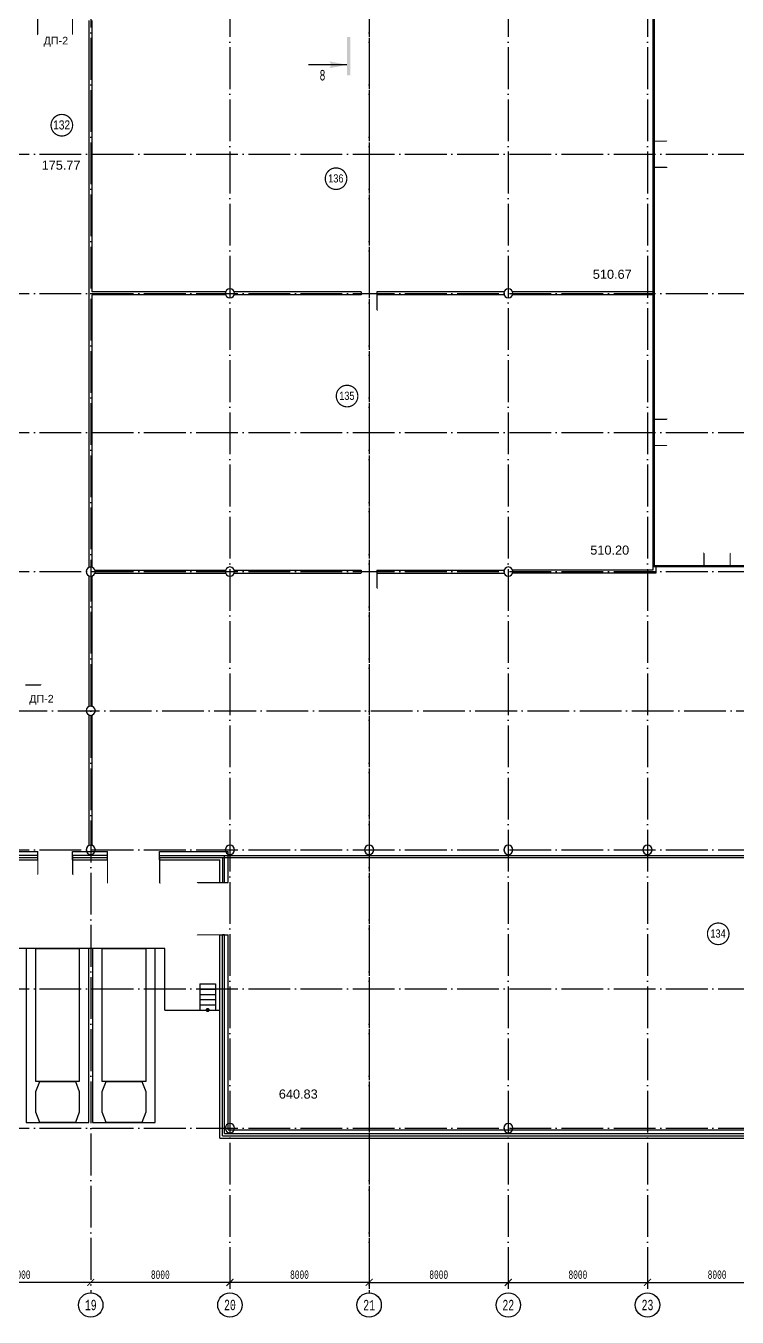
# Model space of a CAD drawing. Extents: x -4497 to 351150, y -50 to 322254.
# Drawn here: x 163039 to 203923, y 83215 to 157471 of the extents above; entities that cross this region are included whole.
import ezdxf
from ezdxf.enums import TextEntityAlignment as Align

# ---------------------------------------------------------------- set-up
doc = ezdxf.new("R2010")
doc.units = 0
doc.header["$LTSCALE"] = 100
doc.header["$PDMODE"] = 3
doc.linetypes.add('ACAD_ISO04W100', pattern=[30, 24, -3, 0, -3])
doc.layers.get('0').update_dxf_attribs({"linetype": 'CONTINUOUS'})
doc.layers.get('Defpoints').update_dxf_attribs({"linetype": 'CONTINUOUS'})
for name, color, linetype in [('axis', 40, 'CONTINUOUS'), ('COLON', 5, 'CONTINUOUS'), ('DOORS', 8, 'CONTINUOUS'), ('EEE', 7, 'CONTINUOUS'), ('GKL', 5, 'CONTINUOUS'), ('Glass', 4, 'CONTINUOUS'), ('S', 2, 'CONTINUOUS'), ('SENDVICH', 2, 'CONTINUOUS'), ('TEXT', 2, 'CONTINUOUS'), ('WALL', 7, 'CONTINUOUS')]:
    doc.layers.add(name, color=color, linetype=linetype)
doc.layers.add('MONOLIT', color=7, linetype='CONTINUOUS', true_color=0x691639)
doc.styles.add('ARIEL-17.5', font='arial.ttf', dxfattribs={"height": 15})
doc.styles.add('MONOTXT1', font='monotxt1', dxfattribs={"width": 0.65, "height": 300})
doc.styles.add('ST_2', font='monotxt.shx', dxfattribs={"width": 0.65, "height": 480})
doc.styles.get("Standard").update_dxf_attribs({"font": 'monotxt.shx', "width": 0.65, "height": 600})
doc.dimstyles.new('STY_DIM1', dxfattribs={"dimscale": 200, "dimtxt": 2.25, "dimasz": 2, "dimexe": 2, "dimexo": 2, "dimgap": 1, "dimtad": 1, "dimdec": 0, "dimzin": 0, "dimdsep": 46, "dimtxsty": 'ST_2', "dimblk1": 'ARCHTICK', "dimblk2": 'ARCHTICK', "dimsah": 1, "dimcen": 3, "dimclrd": 174, "dimclre": 174, "dimclrt": 174, "dimadec": 0, "dimazin": 0, "dimtfac": 1, "dimtdec": 0, "dimtix": 1, "dimtmove": 2, "dimatfit": 3, "dimldrblk": 'ARCHTICK', "dimfxl": 1, "dimtolj": 1, "dimtzin": 0, "dimarcsym": 0})

# ---------------------------------------------------------------- blocks, each defined once
blk = doc.blocks.new('_ARCHTICK')
at = {"color": 0, "linetype": 'ByBlock', "const_width": 0.15}
blk.add_lwpolyline([(-0.5, -0.5), (0.5, 0.5)], dxfattribs=at)
blk = doc.blocks.new('*D120')
at = {"layer": 'axis', "color": 174, "lineweight": -2}
blk.add_line((182769, 85216), (190769, 85216), dxfattribs=at)
at = {"layer": 'Defpoints', "color": 0}
for p in [(182769, 85216), (190769, 85216), (190769, 85216)]:
    blk.add_point(p, dxfattribs=at)
at = {"layer": 'axis', "color": 174, "lineweight": -2, "xscale": 400, "yscale": 400, "zscale": 400, "rotation": 180}
blk.add_blockref('_ARCHTICK', (182769, 85216), dxfattribs=at)
at = {"layer": 'axis', "color": 174, "lineweight": -2, "xscale": 400, "yscale": 400, "zscale": 400}
blk.add_blockref('_ARCHTICK', (190769, 85216), dxfattribs=at)
at = {"layer": 'axis', "color": 174, "insert": (186769, 85656), "char_height": 480, "attachment_point": 5, "style": 'ST_2'}
blk.add_mtext('\\A1;8000', dxfattribs=at)
blk = doc.blocks.new('*D122')
at = {"layer": 'axis', "color": 174, "lineweight": -2}
blk.add_line((190769, 85216), (198769, 85216), dxfattribs=at)
at = {"layer": 'Defpoints', "color": 0}
for p in [(190769, 85216), (198769, 85216), (198769, 85216)]:
    blk.add_point(p, dxfattribs=at)
at = {"layer": 'axis', "color": 174, "lineweight": -2, "xscale": 400, "yscale": 400, "zscale": 400, "rotation": 180}
blk.add_blockref('_ARCHTICK', (190769, 85216), dxfattribs=at)
at = {"layer": 'axis', "color": 174, "lineweight": -2, "xscale": 400, "yscale": 400, "zscale": 400}
blk.add_blockref('_ARCHTICK', (198769, 85216), dxfattribs=at)
at = {"layer": 'axis', "color": 174, "insert": (194769, 85656), "char_height": 480, "attachment_point": 5, "style": 'ST_2'}
blk.add_mtext('\\A1;8000', dxfattribs=at)
blk = doc.blocks.new('*D123')
at = {"layer": 'axis', "color": 174, "lineweight": -2}
blk.add_line((198769, 85216), (206769, 85216), dxfattribs=at)
at = {"layer": 'Defpoints', "color": 0}
for p in [(198769, 85216), (206769, 85216), (206769, 85216)]:
    blk.add_point(p, dxfattribs=at)
at = {"layer": 'axis', "color": 174, "lineweight": -2, "xscale": 400, "yscale": 400, "zscale": 400, "rotation": 180}
blk.add_blockref('_ARCHTICK', (198769, 85216), dxfattribs=at)
at = {"layer": 'axis', "color": 174, "lineweight": -2, "xscale": 400, "yscale": 400, "zscale": 400}
blk.add_blockref('_ARCHTICK', (206769, 85216), dxfattribs=at)
at = {"layer": 'axis', "color": 174, "insert": (202769, 85656), "char_height": 480, "attachment_point": 5, "style": 'ST_2'}
blk.add_mtext('\\A1;8000', dxfattribs=at)
blk = doc.blocks.new('*D132')
at = {"layer": 'axis', "color": 174, "lineweight": -2}
blk.add_line((166769, 85216), (158769, 85216), dxfattribs=at)
at = {"layer": 'Defpoints', "color": 0}
for p in [(158769, 85216), (158769, 85216), (166769, 85216)]:
    blk.add_point(p, dxfattribs=at)
at = {"layer": 'axis', "color": 174, "lineweight": -2, "xscale": 400, "yscale": 400, "zscale": 400, "rotation": 180}
blk.add_blockref('_ARCHTICK', (158769, 85216), dxfattribs=at)
at = {"layer": 'axis', "color": 174, "lineweight": -2, "xscale": 400, "yscale": 400, "zscale": 400}
blk.add_blockref('_ARCHTICK', (166769, 85216), dxfattribs=at)
at = {"layer": 'axis', "color": 174, "insert": (162769, 85656), "char_height": 480, "attachment_point": 5, "style": 'ST_2'}
blk.add_mtext('\\A1;8000', dxfattribs=at)
blk = doc.blocks.new('*D133')
at = {"layer": 'axis', "color": 174, "lineweight": -2}
blk.add_line((182769, 85216), (174769, 85216), dxfattribs=at)
at = {"layer": 'Defpoints', "color": 0}
for p in [(174769, 85216), (174769, 85216), (182769, 85216)]:
    blk.add_point(p, dxfattribs=at)
at = {"layer": 'axis', "color": 174, "lineweight": -2, "xscale": 400, "yscale": 400, "zscale": 400, "rotation": 180}
blk.add_blockref('_ARCHTICK', (174769, 85216), dxfattribs=at)
at = {"layer": 'axis', "color": 174, "lineweight": -2, "xscale": 400, "yscale": 400, "zscale": 400}
blk.add_blockref('_ARCHTICK', (182769, 85216), dxfattribs=at)
at = {"layer": 'axis', "color": 174, "insert": (178769, 85656), "char_height": 480, "attachment_point": 5, "style": 'ST_2'}
blk.add_mtext('\\A1;8000', dxfattribs=at)
blk = doc.blocks.new('*D134')
at = {"layer": 'axis', "color": 174, "lineweight": -2}
blk.add_line((174769, 85216), (166769, 85216), dxfattribs=at)
at = {"layer": 'Defpoints', "color": 0}
for p in [(166769, 85216), (166769, 85216), (174769, 85216)]:
    blk.add_point(p, dxfattribs=at)
at = {"layer": 'axis', "color": 174, "lineweight": -2, "xscale": 400, "yscale": 400, "zscale": 400, "rotation": 180}
blk.add_blockref('_ARCHTICK', (166769, 85216), dxfattribs=at)
at = {"layer": 'axis', "color": 174, "lineweight": -2, "xscale": 400, "yscale": 400, "zscale": 400}
blk.add_blockref('_ARCHTICK', (174769, 85216), dxfattribs=at)
at = {"layer": 'axis', "color": 174, "insert": (170769, 85656), "char_height": 480, "attachment_point": 5, "style": 'ST_2'}
blk.add_mtext('\\A1;8000', dxfattribs=at)
blk = doc.blocks.new('A$C194C6981')
at = {"layer": 'TEXT', "color": 6, "linetype": 'Continuous', "lineweight": 20, "style": 'ARIEL-17.5', "width": 0.998875}
blk.add_text('ДП-2', height=441.5, dxfattribs=at).set_placement((-953, 890))
blk = doc.blocks.new('A$C584E3954')
at = {"layer": 'Glass', "linetype": 'Continuous'}
for p, q in [((-885, -1234), (-885, -1174)), ((615, -1234), (615, -1174))]:
    blk.add_line(p, q, dxfattribs=at)
blk.add_lwpolyline([(615, -1234, 70, 70, 0), (615, -1984, 0, 0, 0), (-135, -1234, 0, 0, 0), (-885, -1984, 70, 70, 0), (-885, -1234, 70, 70, 0)], format="xyseb", dxfattribs=at)
blk = doc.blocks.new('psw')
at = {"color": 7, "linetype": 'Continuous'}
blk.add_circle((0, -350), 350, dxfattribs=at)
at = {"color": 7, "linetype": 'Continuous', "style": 'MONOTXT1', "width": 0.65}
blk.add_attdef('99', text='', height=300, dxfattribs=at).set_placement((0, -350), align=Align.MIDDLE)

msp = doc.modelspace()

# ---------------------------------------------------------------- linework, layer by layer
at = {"layer": 'axis', "linetype": 'ACAD_ISO04W100'}
for p, q in [((174769.3, 318243.4), (174769.3, 84615.2)), ((182769.3, 318243.4), (182769.3, 84615.2)), ((190769.3, 318243.4), (190769.3, 84615.2)), ((198769.3, 318243.4), (198769.3, 84615.2)), ((166769.3, 189772.2), (166769.3, 84615.2)), ((182769.3, 189772.2), (182769.3, 84615.2)), ((-1176.8, 150087.2), (272433.1, 150087.2)), ((-1176.8, 142087.2), (272433.1, 142087.2)), ((-1176.8, 134087.2), (272433.1, 134087.2)), ((-1176.8, 126087.2), (272433.1, 126087.2)), ((134869.3, 118087.2), (272433.1, 118087.2)), ((-1176.8, 110087.2), (272433.1, 110087.2)), ((-1176.8, 102087.2), (272433.1, 102087.2)), ((-1176.8, 94087.2), (266971.3, 94087.2))]:
    msp.add_line(p, q, dxfattribs=at)
at = {"layer": 'COLON', "lineweight": 30}
for points in [[(174504.3, 142087.2, 1), (175034.3, 142087.2, 1)], [(190504.3, 142087.2, 1), (191034.3, 142087.2, 1)], [(166504.3, 126087.2, 1), (167034.3, 126087.2, 1)], [(174504.3, 126087.2, 1), (175034.3, 126087.2, 1)], [(190504.3, 126087.2, 1), (191034.3, 126087.2, 1)], [(166504.3, 118087.2, 1), (167034.3, 118087.2, 1)], [(166504.3, 110087.2, 1), (167034.3, 110087.2, 1)], [(174504.3, 110087.2, 1), (175034.3, 110087.2, 1)], [(182504.3, 110087.2, 1), (183034.3, 110087.2, 1)], [(190504.3, 110087.2, 1), (191034.3, 110087.2, 1)], [(198504.3, 110087.2, 1), (199034.3, 110087.2, 1)], [(174504.3, 94087.2, 1), (175034.3, 94087.2, 1)], [(190504.3, 94087.2, 1), (191034.3, 94087.2, 1)]]:
    msp.add_lwpolyline(points, format="xyb", close=True, dxfattribs=at)
at = {"layer": 'DOORS'}
for points in [[(163719.3, 157962.2, 70, 70, 0), (163719.3, 156962.2, 0, 0, 0), (164719.3, 157962.2, 0, 0, 0), (165719.3, 156962.2, 70, 70, 0), (165719.3, 157962.2, 70, 70, 0)], [(163729.3, 109652.2, 70, 70, 0), (163729.3, 108652.2, 0, 0, 0), (164729.3, 109652.2, 0, 0, 0), (165729.3, 108652.2, 70, 70, 0), (165729.3, 109652.2, 70, 70, 0)]]:
    msp.add_lwpolyline(points, format="xyseb", dxfattribs=at)
at = {"layer": 'DOORS', "flags": 128}
for points in [[(183219.3, 142002.2, 70, 70, 0), (183219.3, 141102.2, 0, 0, 0), (182319.3, 142002.2, 0, 0, 0)], [(183219.3, 126012.2, 70, 70, 0), (183219.3, 125112.2, 0, 0, 0), (182319.3, 126012.2, 0, 0, 0)], [(167729.5, 109652.2, 70, 70, 0), (167729.5, 108152.2, 0, 0, 0), (169229.5, 109652.2, 0, 0, 0), (170729.5, 108152.2, 70, 70, 0), (170729.5, 109652.2, 70, 70, 0)], [(174384.3, 108202.3, 70, 70, 0), (172884.3, 108202.3, 0, 0, 0), (174384.3, 106702.3, 0, 0, 0), (172884.3, 105202.3, 70, 70, 0), (174384.3, 105202.3, 70, 70, 0)]]:
    msp.add_lwpolyline(points, format="xyseb", dxfattribs=at)
at = {"layer": 'DOORS', "color": 1, "flags": 128}
msp.add_lwpolyline([(163019.3, 119567.2, 70, 70, 0), (163919.3, 119567.2, 0, 0, 0), (163019.3, 118667.2, 0, 0, 0)], format="xyseb", dxfattribs=at)
at = {"layer": 'EEE', "linetype": 'Continuous', "const_width": 70}
for points in [[(164487.8, 151756.3, 1), (165727, 151756.3, 1)], [(180248.1, 148681.3, 1), (181487.2, 148681.3, 1)], [(180882.5, 136181.7, 1), (182121.6, 136181.7, 1)], [(202214.9, 105259.6, 1), (203454.1, 105259.6, 1)]]:
    msp.add_lwpolyline(points, format="xyb", close=True, dxfattribs=at)
at = {"layer": 'GKL'}
for points in [[(166684.3, 126320.8), (166684.3, 157783.9)], [(166854.3, 142172.2), (166854.3, 157783.9)], [(166854.3, 126320.8), (166854.3, 142002.2)], [(166684.3, 118320.8), (166684.3, 125853.5)], [(166854.3, 118320.8), (166854.3, 125853.5)], [(166684.3, 110320.8), (166684.3, 117853.5)], [(166854.3, 110320.8), (166854.3, 117853.5)]]:
    msp.add_lwpolyline(points, dxfattribs=at)
at = {"layer": 'GKL', "flags": 128}
for points in [[(174515.1, 142172.2), (166854.3, 142172.2)], [(174515.1, 142002.2), (166854.3, 142002.2)], [(182319.3, 142172.2), (175023.5, 142172.2)], [(182319.3, 142002.2), (175023.5, 142002.2)], [(182319.3, 142172.2), (182319.3, 142002.2)], [(190515.1, 142172.2), (183219.3, 142172.2)], [(183219.3, 142172.2), (183219.3, 142002.2)], [(190515.1, 142002.2), (183219.3, 142002.2)], [(199084.3, 142172.2), (191023.5, 142172.2)], [(199084.3, 142002.2), (191023.5, 142002.2)], [(199084.3, 126352.2), (199084.3, 126172.2)], [(199254.3, 126352.2), (199084.3, 126352.2)], [(199254.3, 126352.2), (199254.3, 126002.2)], [(167023.5, 126172.2), (174515.1, 126172.2)], [(167023.5, 126002.2), (174515.1, 126002.2)], [(175023.5, 126172.2), (182319.3, 126172.2)], [(175023.5, 126002.2), (182319.3, 126002.2)], [(182319.3, 126162.2), (182319.3, 126012.2)], [(183219.3, 126172.2), (190515.1, 126172.2)], [(183219.3, 126162.2), (183219.3, 126012.2)], [(183219.3, 126002.2), (190515.1, 126002.2)], [(199084.3, 126172.2), (191023.5, 126172.2)], [(199254.3, 126002.2), (191023.5, 126002.2)]]:
    msp.add_lwpolyline(points, dxfattribs=at)
at = {"layer": 'Glass'}
for p, q in [((199084.3, 192087.2), (199084.3, 126352.2)), ((199144.3, 192087.2), (199144.3, 126412.2)), ((230454.3, 126352.2), (199084.3, 126352.2)), ((230394.3, 126412.2), (199144.3, 126412.2))]:
    msp.add_line(p, q, dxfattribs=at)
at = {"layer": 'MONOLIT'}
for p, q in [((163729.3, 109507.2), (163729.3, 109987.2)), ((165729.3, 109507.2), (165729.3, 109987.2)), ((167729.5, 109507.2), (167729.5, 109987.2)), ((170729.5, 109507.2), (170729.5, 109987.2)), ((174189.3, 108202.3), (174669.3, 108202.3)), ((174189.3, 105202.3), (174669.3, 105202.3)), ((171019.3, 100876.6), (174189.3, 100876.6))]:
    msp.add_line(p, q, dxfattribs=at)
for points in [[(161019.3, 109987.2), (163729.3, 109987.2)], [(165729.3, 109987.2), (167729.5, 109987.2)], [(170729.5, 109987.2), (174669.3, 109987.2)], [(174669.3, 108202.3), (174669.3, 109987.2)], [(161019.3, 109507.2), (163729.3, 109507.2)], [(165729.3, 109507.2), (167729.5, 109507.2)], [(170729.5, 109507.2), (174189.3, 109507.2)], [(174189.3, 108202.3), (174189.3, 109507.2)], [(174189.3, 93507.2), (174189.3, 105202.3)], [(174669.3, 93987.2), (174669.3, 105202.3)], [(171019.3, 104412.2), (124699.3, 104412.2)], [(171019.3, 100876.6), (171019.3, 104412.2)], [(173039.3, 102376.6), (173039.3, 100876.6)], [(173039.3, 102376.6), (173939.3, 102376.6)], [(173039.3, 102076.6), (173939.3, 102076.6)], [(173039.3, 101776.6), (173939.3, 101776.6)], [(173939.3, 102376.6), (173939.3, 100876.6)], [(173039.3, 101476.6), (173939.3, 101476.6)], [(173039.3, 101176.6), (173939.3, 101176.6)], [(171019.3, 100876.6), (174189.3, 100876.6)], [(174669.3, 93987.2), (262869.3, 93987.2)], [(174189.3, 93507.2), (263349.3, 93507.2)]]:
    msp.add_lwpolyline(points, dxfattribs=at)
msp.add_lwpolyline([(173489.3, 100876.6, 0, 0, 0), (173489.3, 101376.6, 240, 0, 0), (173489.3, 102376.6, 0, 0, 0)], format="xyseb", dxfattribs=at)
at = {"layer": 'MONOLIT', "const_width": 120}
msp.add_lwpolyline([(173549.3, 100876.6, -1), (173429.3, 100876.6, -1)], format="xyb", close=True, dxfattribs=at)
at = {"layer": 'SENDVICH'}
for p, q in [((170729.5, 109772.2), (214454.3, 109772.2)), ((170729.5, 109652.2), (170729.5, 109772.2)), ((170729.5, 109652.2), (214334.3, 109652.2)), ((174334.3, 109652.2), (174334.3, 108202.3)), ((174454.3, 108202.3), (174454.3, 109772.2)), ((174334.3, 108202.3), (174454.3, 108202.3))]:
    msp.add_line(p, q, dxfattribs=at)
for points in [[(161019.3, 109652.2), (163729.3, 109652.2), (163729.3, 109772.2), (161019.3, 109772.2)], [(165729.3, 109652.2), (167729.5, 109652.2), (167729.5, 109772.2), (165729.3, 109772.2)]]:
    msp.add_lwpolyline(points, close=True, dxfattribs=at)
at = {"layer": 'SENDVICH', "flags": 128}
for points in [[(174454.3, 105202.3), (174334.3, 105202.3)], [(174334.3, 93652.2), (174334.3, 105202.3)], [(174454.3, 93772.2), (174454.3, 105202.3)], [(174334.3, 93652.2), (263204.3, 93652.2)], [(174454.3, 93772.2), (263084.3, 93772.2)]]:
    msp.add_lwpolyline(points, dxfattribs=at)
at = {"layer": 'WALL', "color": 255}
msp.add_line((181490.3, 155231.5), (179290.3, 155231.5), dxfattribs=at)
at = {"layer": 'WALL', "color": 7}
for points in [[(166659.3, 104412.2), (163059.3, 104412.2), (163059.3, 94412.2), (166659.3, 94412.2)], [(163609.3, 96772.9), (163609.3, 104412.2), (166109.3, 104412.2), (166109.3, 96772.9)], [(170479.3, 104412.2), (166879.3, 104412.2), (166879.3, 94412.2), (170479.3, 94412.2)], [(167429.3, 96772.9), (167429.3, 104412.2), (169929.3, 104412.2), (169929.3, 96772.9)]]:
    msp.add_lwpolyline(points, close=True, dxfattribs=at)
for points in [[(166109.3, 95002.3), (165884.3, 94412.2), (163834.3, 94412.2), (163609.3, 95002.3), (163609.3, 96182.7), (163834.3, 96772.9), (165884.3, 96772.9), (166109.3, 96182.7)], [(166109.3, 95002.3), (165884.3, 94412.2), (163834.3, 94412.2), (163609.3, 95002.3), (163609.3, 96182.7), (163834.3, 96772.9), (165884.3, 96772.9), (166109.3, 96182.7), (166109.3, 95002.3)], [(169929.3, 95002.3), (169704.3, 94412.2), (167654.3, 94412.2), (167429.3, 95002.3), (167429.3, 96182.7), (167654.3, 96772.9), (169704.3, 96772.9), (169929.3, 96182.7)], [(169929.3, 95002.3), (169704.3, 94412.2), (167654.3, 94412.2), (167429.3, 95002.3), (167429.3, 96182.7), (167654.3, 96772.9), (169704.3, 96772.9), (169929.3, 96182.7), (169929.3, 95002.3)]]:
    msp.add_lwpolyline(points, dxfattribs=at)
at = {"layer": 'WALL', "color": 255}
for points in [[(181490.3, 154631.5), (181690.3, 154631.5), (181490.3, 156831.5), (181690.3, 156831.5)], [(181490.3, 155231.5), (180490.3, 155431.5), (180490.3, 155031.5), (180590.3, 155231.5)]]:
    msp.add_solid(points, dxfattribs=at)

# ---------------------------------------------------------------- block references
at = {"layer": 'axis', "linetype": 'ACAD_ISO04W100', "xscale": 2, "yscale": 2, "zscale": 2}
for p, values in [((166769.3, 84615.2), {'99': '19'}), ((174769.3, 84615.2), {'99': '20'}), ((182769.3, 84615.2), {'99': '21'}), ((190769.3, 84615.2), {'99': '22'}), ((198769.3, 84615.2), {'99': '23'})]:
    msp.add_blockref('psw', p, dxfattribs=at).add_auto_attribs(values)
at = {"layer": 'Glass'}
for p in [(165015.4, 155508.2), (164184.7, 117665.4)]:
    msp.add_blockref('A$C194C6981', p, dxfattribs=at)
for p, rotation in [((197910, 150222.3), 90), ((197910, 134222.3), 90), ((202634.2, 125177.9), 180)]:
    msp.add_blockref('A$C584E3954', p, dxfattribs=dict(at, rotation=rotation))

# ---------------------------------------------------------------- texts
at = {"layer": 'EEE', "linetype": 'Continuous', "lineweight": 20, "style": 'ARIEL-17.5', "width": 0.8}
msp.add_text('132', height=523.25, dxfattribs=at).set_placement((165096.2, 151773), align=Align.MIDDLE)
at = {"layer": 'EEE', "linetype": 'Continuous', "style": 'ARIEL-17.5', "width": 0.8}
for s, p in [('136', (180856.4, 148698)), ('135', (181490.9, 136198.4)), ('134', (202823.3, 105276.4))]:
    msp.add_text(s, height=470.93, dxfattribs=at).set_placement(p, align=Align.MIDDLE)
at = {"layer": 'S', "linetype": 'Continuous', "lineweight": 20, "style": 'ARIEL-17.5'}
for s, p in [('175.77', (165065.3, 149195.6)), ('510.67', (196744.5, 142923.7)), ('510.20', (196598.8, 127062.5)), ('640.83', (178696.8, 95783.4))]:
    msp.add_text(s, height=523.25, dxfattribs=at).set_placement(p, align=Align.CENTER)
at = {"layer": 'WALL', "color": 255, "width": 0.65}
msp.add_text('8', height=600, dxfattribs=at).set_placement((180090.3, 154631.5), align=Align.MIDDLE_CENTER)

# ---------------------------------------------------------------- dimensions: what is measured, and where the dimension line sits
at = {"layer": 'axis'}
for base, p1, p2, picture, middle in [((158769.3, 85215.6), (166769.3, 85215.6), (158769.3, 85215.6), '*D132', (162769.3, 85655.6)), ((166769.3, 85215.6), (174769.3, 85215.6), (166769.3, 85215.6), '*D134', (170769.3, 85655.6)), ((174769.3, 85215.6), (182769.3, 85215.6), (174769.3, 85215.6), '*D133', (178769.3, 85655.6))]:
    dim = msp.add_linear_dim(base=base, p1=p1, p2=p2, dimstyle='STY_DIM1', override={"dimscale": 200, "dimtxt": 450}, dxfattribs=at)
    dim.commit()
    dim.dimension.update_dxf_attribs({"geometry": picture, "text_midpoint": middle})
for p1, p2, picture, middle in [((182769.3, 85215.6), (190769.3, 85215.6), '*D120', (186769.3, 85655.6)), ((190769.3, 85215.6), (198769.3, 85215.6), '*D122', (194769.3, 85655.6)), ((198769.3, 85215.6), (206769.3, 85215.6), '*D123', (202769.3, 85655.6))]:
    dim = msp.add_aligned_dim(p1=p1, p2=p2, distance=0, dimstyle='STY_DIM1', override={"dimscale": 200, "dimtxt": 450}, dxfattribs=at)
    dim.commit()
    dim.dimension.update_dxf_attribs({"geometry": picture, "text_midpoint": middle})

doc.saveas('drawing.dxf')
